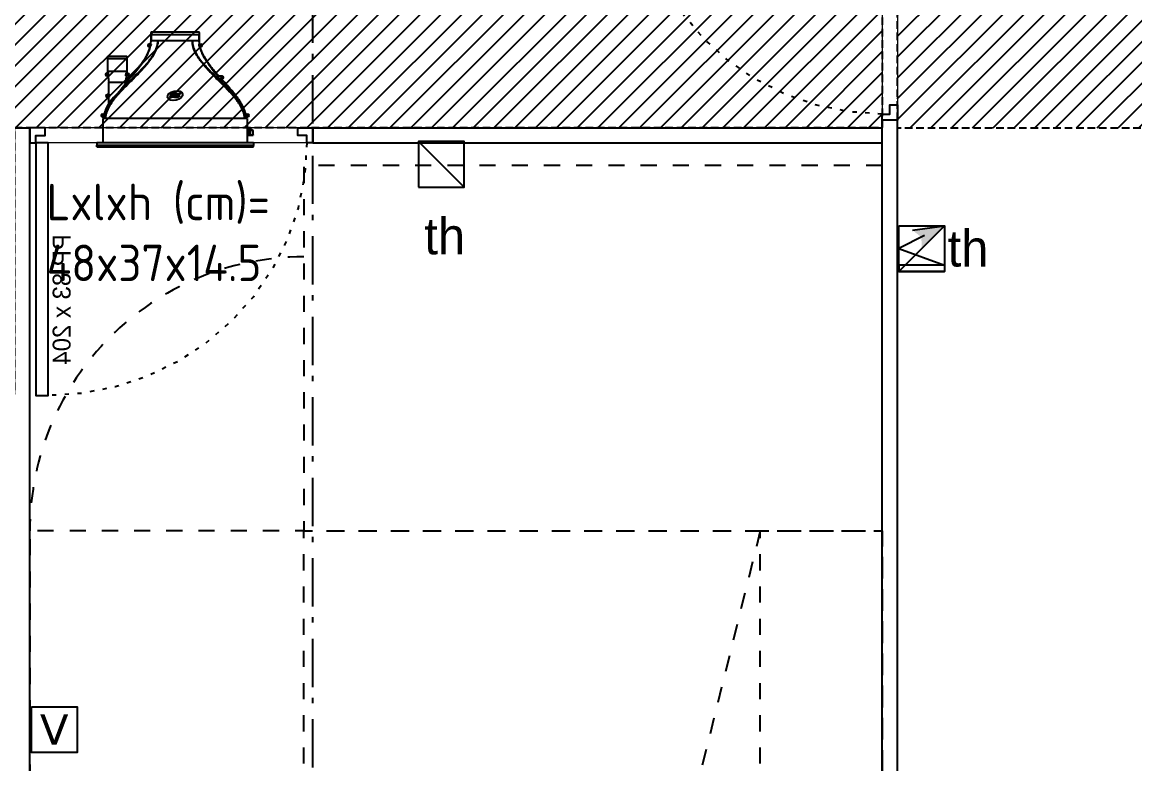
# Model space of a CAD drawing. Extents: x -2932 to 12371, y 2178 to 6224.
# Drawn here: x 5525.5 to 5891, y 3762.9 to 4006.6 of the extents above; entities that cross this region are included whole.
import ezdxf

# ---------------------------------------------------------------- set-up
doc = ezdxf.new("R2010")
doc.units = 0
for name, pattern in [('Style de ligne -13', [0.147638, 0.098425, -0.049213]), ('Style de ligne -18', [0.164042, 0.054681, -0.109361]), ('Style de ligne -6', [1.04164, 0.625, -0.20828, 0.06943, -0.13893]), ('VW-01', [0.41656, 0.20828, -0.20828])]:
    doc.linetypes.add(name, pattern=pattern)
for name, color, linetype in [('B amÈnagement intÈrieur_Hatch', 252, 'Continuous'), ('B aménagement intérieur', 252, 'Continuous'), ('B Général', 252, 'Continuous'), ('C ANNOTATIONS-prestations', 252, 'Continuous'), ('D SURFACES-shab', 252, 'Continuous'), ('prlm-CHAUFF', 30, 'Continuous'), ('prlm-ELEC-CFA', 181, 'Continuous')]:
    doc.layers.add(name, color=color, linetype=linetype)
doc.styles.add('Eurostile', font='')
doc.styles.add('prlm-elec-cfa', font='comic.ttf', dxfattribs={"height": 12})
doc.styles.get("Standard").update_dxf_attribs({"font": 'isocp.shx', "height": 15})
doc.styles.get('Eurostile').set_extended_font_data('Eurostile')
pattern_1 = [(45, (0, 0.2205), (-3.5277778, 3.3072917), [])]

# ---------------------------------------------------------------- blocks, each defined once
blk = doc.blocks.new('A n1.PP 80')
at = {"layer": 'B Général', "flags": 128}
blk.add_lwpolyline([(-43, 2.5), (-43, 85.5), (-39, 85.5), (-39, 2.5)], close=True, dxfattribs=at)
at = {"layer": 'B Général', "linetype": 'Style de ligne -18', "ltscale": 25.4, "flags": 128}
blk.add_lwpolyline([(46, 2.5), (45.27, 13.33), (43.1, 23.98), (39.53, 34.26), (34.61, 44), (28.44, 53.03), (21.1, 61.19), (12.74, 68.35), (3.5, 74.38), (-6.47, 79.18), (-17, 82.67), (-27.91, 84.79), (-39, 85.5)], dxfattribs=at)
at = {"layer": 'B Général', "linetype": 'Continuous', "flags": 128}
for points in [[(-45, 2.5), (-43, 2.5), (-43, 0), (-40, 0), (-40, -2.5), (-45, -2.5)], [(48, 2.5), (46, 2.5), (46, 0), (43, 0), (43, -2.5), (48, -2.5), (48, -2.5), (48, -2.5), (48, 1.79), (48, 1.79)]]:
    blk.add_lwpolyline(points, close=True, dxfattribs=at)
at = {"layer": 'C ANNOTATIONS-prestations', "insert": (-37.5, 32.5), "char_height": 5.8825, "attachment_point": 1, "rotation": 90, "line_spacing_factor": 0.894142, "style": 'Eurostile'}
blk.add_mtext('PP 83 x 204', dxfattribs=at)
blk = doc.blocks.new('A n1.Groupe-2-1')
at = {"layer": 'B Général', "linetype": 'VW-01', "ltscale": 25.4}
blk.add_line((70, -99.99), (-70, -65.35), dxfattribs=at)
at = {"layer": 'B Général', "linetype": 'VW-01', "ltscale": 25.4, "flags": 128}
for points in [[(-70, 50), (70, 50), (70, -140), (-70, -140)], [(-70, -99.99), (70, -99.99), (70, -140), (-70, -140)]]:
    blk.add_lwpolyline(points, close=True, dxfattribs=at)
blk = doc.blocks.new('A n1.Lit 140.190_PMR 1')
at = {"layer": 'B Général', "linetype": 'VW-01', "ltscale": 25.4, "flags": 128}
for points in [[(-70, 50), (70, 50), (70, 140), (-70, 140)], [(-70, -140), (-70, 50), (-190, 50), (-190, -140)], [(190, -140), (190, 50), (70, 50), (70, -140)]]:
    blk.add_lwpolyline(points, close=True, dxfattribs=at)
at = {"layer": 'B Général', "linetype": 'VW-01', "ltscale": 25.4}
for centre, start, end in [((-70, 50), 90, 180), ((70, 50), 0, 90)]:
    blk.add_arc(centre, 90, start, end, dxfattribs=at)
at = {"layer": 'B Général'}
blk.add_blockref('A n1.Groupe-2-1', (0, 0), dxfattribs=at)
blk = doc.blocks.new('A n1.Groupe-7-1')
at = {"layer": 'B amÈnagement intÈrieur_Hatch', "linetype": 'Continuous'}
h = blk.add_hatch(dxfattribs=at)
h.set_pattern_fill('F_P__SOFFITE', color=256, style=0, pattern_type=2)
h.set_pattern_definition(pattern_1)
h.paths.add_polyline_path([(5687.94, 4069.39), (5687.95, 4069.39), (5687.95, 4134.39), (5807.96, 4134.39), (5807.96, 3971.89), (5522.96, 3971.89), (5522.96, 3884.39), (5060.7, 3884.39), (5060.7, 3984.39), (5422.09, 3984.39), (5422.09, 4134.39), (5652.94, 4134.39), (5652.94, 4067.39), (5687.94, 4067.39)])
h = blk.add_hatch(dxfattribs=at)
h.set_pattern_fill('F_P__SOFFITE', color=256, style=0, pattern_type=2)
h.set_pattern_definition(pattern_1)
h.paths.add_polyline_path([(5812.97, 4134.4), (5812.95, 3971.89), (6191.88, 3971.83), (6191.89, 4041.63), (6131.89, 4041.63), (6131.89, 4134.39)])
at = {"layer": 'B aménagement intérieur', "linetype": 'Style de ligne -13', "ltscale": 25.4, "flags": 128}
for points in [[(5687.94, 4069.39), (5687.95, 4069.39), (5687.95, 4134.39), (5807.96, 4134.39), (5807.96, 3971.89), (5522.96, 3971.89), (5522.96, 3884.39), (5060.7, 3884.39), (5060.7, 3984.39), (5422.09, 3984.39), (5422.09, 4134.39), (5652.94, 4134.39), (5652.94, 4067.39), (5687.94, 4067.39)], [(5812.97, 4134.4), (5812.95, 3971.89), (6191.88, 3971.83), (6191.89, 4041.63), (6131.89, 4041.63), (6131.89, 4134.39)]]:
    blk.add_lwpolyline(points, close=True, dxfattribs=at)
at = {"layer": 'B Général', "linetype": 'Continuous'}
for p, q in [((5807.96, 3549.39), (5807.96, 3974.39)), ((5812.96, 3974.39), (5807.96, 3974.39)), ((5807.96, 3971.89), (5807.96, 3974.39)), ((5812.96, 3549.39), (5812.96, 3974.39)), ((5812.96, 3549.39), (5812.96, 3974.39)), ((5522.96, 3971.89), (5527.96, 3971.89)), ((5522.96, 3971.89), (5527.96, 3971.89)), ((5527.96, 3966.89), (5527.96, 3971.89)), ((5620.96, 3971.89), (5807.96, 3971.89)), ((5620.96, 3971.89), (5807.96, 3971.89)), ((5620.96, 3966.89), (5620.96, 3971.89)), ((5527.96, 3549.39), (5527.96, 3966.89)), ((5527.96, 3549.39), (5527.96, 3966.89)), ((5620.96, 3966.89), (5807.96, 3966.89)), ((5620.96, 3966.89), (5807.96, 3966.89)), ((5807.96, 3549.39), (5807.96, 3966.89))]:
    blk.add_line(p, q, dxfattribs=at)
at = {"layer": 'D SURFACES-shab', "lineweight": 18, "flags": 128}
for points in [[(5807.96, 3971.89), (5522.96, 3971.89), (5522.96, 3884.39), (5059.73, 3884.39), (5059.73, 3984.39), (5422.09, 3984.39), (5422.09, 4134.39), (5652.97, 4134.39), (5652.97, 4067.4), (5687.97, 4067.39), (5687.97, 4134.39), (5807.96, 4134.39)], [(5812.96, 4128.43), (5812.96, 3551.64), (6191.89, 3551.64), (6191.89, 4041.51), (6131.89, 4041.75), (6131.89, 4128.67)], [(5527.96, 3551.39), (5807.96, 3551.39), (5807.96, 3966.89), (5527.96, 3966.89)]]:
    blk.add_lwpolyline(points, close=True, dxfattribs=at)
at = {"layer": 'B Général', "xscale": -1}
for p, rotation in [((5810.46, 4022.39), 90), ((5572.96, 3969.39), 180)]:
    blk.add_blockref('A n1.PP 80', p, dxfattribs=dict(at, rotation=rotation))
at = {"layer": 'B Général', "rotation": 90}
blk.add_blockref('A n1.Lit 140.190_PMR 1', (5667.96, 3769.46), dxfattribs=at)
blk = doc.blocks.new('xi.twintop')
at = {"layer": 'prlm-CHAUFF', "ltscale": 50}
for p, q in [((-8, 35.6), (8, 35.6)), ((-7.9, 36.5), (7.9, 36.5)), ((-7.9, 35.6), (-7.9, 33.5)), ((-7.9, 33.5), (-7.9, 35.6)), ((-5.67, 33.5), (-7.9, 33.5)), ((5.67, 33.5), (-5.67, 33.5)), ((7.9, 33.5), (5.67, 33.5)), ((7.9, 35.6), (7.9, 33.5)), ((7.9, 33.5), (7.9, 35.6)), ((-8.61, 31.95), (-8.61, 32.05)), ((-8.61, 32.05), (-8.51, 32.05)), ((-8.51, 31.95), (-8.61, 31.95)), ((-8.51, 32.16), (-8.41, 32.16)), ((-8.51, 32.05), (-8.51, 32.16)), ((-8.51, 31.84), (-8.51, 31.95)), ((-8.41, 31.84), (-8.51, 31.84)), ((-7.9, 32.5), (-8.46, 32.5)), ((-8.46, 31.5), (-8.16, 31.5)), ((-8.41, 32.16), (-8.41, 32.05)), ((-8.41, 32.05), (-8.3, 32.05)), ((-8.3, 31.95), (-8.41, 31.95)), ((-8.41, 31.95), (-8.41, 31.84)), ((-8.3, 32.05), (-8.3, 31.95)), ((-8.16, 31.5), (-7.95, 32.18)), ((-7.9, 32.5), (-7.95, 32.18)), ((7.95, 32.18), (7.9, 32.5)), ((7.9, 32.5), (8.46, 32.5)), ((8.16, 31.5), (7.95, 32.18)), ((8.46, 31.5), (8.16, 31.5)), ((8.3, 31.95), (8.3, 32.05)), ((8.3, 32.05), (8.41, 32.05)), ((8.41, 31.95), (8.3, 31.95)), ((8.41, 32.16), (8.51, 32.16)), ((8.41, 32.05), (8.41, 32.16)), ((8.41, 31.84), (8.41, 31.95)), ((8.51, 31.84), (8.41, 31.84)), ((8.51, 32.16), (8.51, 32.05)), ((8.51, 32.05), (8.61, 32.05)), ((8.61, 31.95), (8.51, 31.95)), ((8.51, 31.95), (8.51, 31.84)), ((8.61, 32.05), (8.61, 31.95)), ((-15.75, 27.6), (-22.25, 27.6)), ((-22.15, 28.5), (-15.85, 28.5)), ((-22.15, 27.6), (-22.15, 23.5)), ((-22.15, 27.6), (-22.15, 23.5)), ((-15.85, 27.6), (-15.85, 23.5)), ((-15.85, 27.6), (-15.85, 23.5)), ((-9.41, 28.48), (-9.41, 28.48)), ((9.12, 29.02), (9.09, 29.02)), ((9.41, 28.48), (9.38, 28.48)), ((-22.56, 22.55), (-22.45, 22.55)), ((-22.56, 22.45), (-22.56, 22.55)), ((-22.45, 22.45), (-22.56, 22.45)), ((-22.45, 22.66), (-22.35, 22.66)), ((-22.45, 22.55), (-22.45, 22.66)), ((-22.45, 22.34), (-22.45, 22.45)), ((-22.35, 22.34), (-22.45, 22.34)), ((-22.4, 23), (-21.97, 23)), ((-21.85, 22), (-22.4, 22)), ((-22.35, 22.66), (-22.35, 22.55)), ((-22.35, 22.55), (-22.24, 22.55)), ((-22.24, 22.45), (-22.35, 22.45)), ((-22.35, 22.45), (-22.35, 22.34)), ((-22.24, 22.55), (-22.24, 22.45)), ((-15.85, 23.5), (-22.15, 23.5)), ((-21.97, 23), (-21.85, 22.06)), ((-21.85, 22.06), (-21.85, 22)), ((-16.2, 19.84), (-14.13, 22)), ((-14.13, 22), (-16.2, 19.84)), ((-16.15, 22.06), (-16.03, 23)), ((-16.15, 22), (-16.15, 22.06)), ((-15.6, 22), (-16.15, 22)), ((-16.03, 23), (-15.6, 23)), ((-15.76, 22.45), (-15.76, 22.55)), ((-15.76, 22.55), (-15.65, 22.55)), ((-15.65, 22.45), (-15.76, 22.45)), ((-15.65, 22.66), (-15.55, 22.66)), ((-15.65, 22.55), (-15.65, 22.66)), ((-15.65, 22.34), (-15.65, 22.45)), ((-15.55, 22.34), (-15.65, 22.34)), ((-15.55, 22.66), (-15.55, 22.55)), ((-15.55, 22.55), (-15.44, 22.55)), ((-15.55, 22.45), (-15.55, 22.34)), ((-15.44, 22.45), (-15.55, 22.45)), ((-15.44, 22.55), (-15.44, 22.45)), ((14.83, 21), (13.83, 22)), ((13.83, 22), (15.44, 22)), ((-21.8, 20), (-16.2, 20)), ((-21.8, 16), (-21.8, 20)), ((-21.8, 16), (-21.8, 20)), ((-16.2, 19.84), (-16.2, 20)), ((-16.2, 19.84), (-16.2, 20)), ((15.44, 21), (14.83, 21)), ((15.28, 21.45), (15.28, 21.55)), ((15.28, 21.55), (15.39, 21.55)), ((15.39, 21.45), (15.28, 21.45)), ((15.39, 21.66), (15.49, 21.66)), ((15.39, 21.55), (15.39, 21.66)), ((15.39, 21.34), (15.39, 21.45)), ((15.49, 21.34), (15.39, 21.34)), ((15.49, 21.66), (15.49, 21.55)), ((15.49, 21.55), (15.6, 21.55)), ((15.49, 21.45), (15.49, 21.34)), ((15.6, 21.45), (15.49, 21.45)), ((15.6, 21.55), (15.6, 21.45)), ((-22.36, 15.45), (-22.36, 15.55)), ((-22.36, 15.55), (-22.25, 15.55)), ((-22.25, 15.45), (-22.36, 15.45)), ((-22.25, 15.66), (-22.15, 15.66)), ((-22.25, 15.55), (-22.25, 15.66)), ((-22.25, 15.34), (-22.25, 15.45)), ((-22.15, 15.34), (-22.25, 15.34)), ((-22.2, 16), (-21.65, 16)), ((-21.65, 15), (-22.2, 15)), ((-22.15, 15.66), (-22.15, 15.55)), ((-22.15, 15.55), (-22.04, 15.55)), ((-22.15, 15.45), (-22.15, 15.34)), ((-22.04, 15.45), (-22.15, 15.45)), ((-22.04, 15.55), (-22.04, 15.45)), ((-21.8, 12.88), (-21.8, 15)), ((-21.8, 12.88), (-21.8, 15)), ((-21.65, 16), (-21.65, 15)), ((-23.96, 8.95), (-23.96, 9.05)), ((-23.96, 9.05), (-23.85, 9.05)), ((-23.85, 8.95), (-23.96, 8.95)), ((-23.85, 9.16), (-23.75, 9.16)), ((-23.85, 9.05), (-23.85, 9.16)), ((-23.85, 8.84), (-23.85, 8.95)), ((-23.75, 8.84), (-23.85, 8.84)), ((-23.8, 9.5), (-23.19, 9.5)), ((-23.36, 8.5), (-23.8, 8.5)), ((-23.75, 9.16), (-23.75, 9.05)), ((-23.75, 9.05), (-23.64, 9.05)), ((-23.75, 8.95), (-23.75, 8.84)), ((-23.64, 8.95), (-23.75, 8.95)), ((23.7, 8), (-23.7, 8)), ((-23.7, 8), (-23.7, 0)), ((-23.64, 9.05), (-23.64, 8.95)), ((-23.36, 8.42), (-23.36, 8.5)), ((23.19, 9.5), (23.8, 9.5)), ((23.36, 8.42), (23.36, 8.5)), ((23.8, 8.5), (23.36, 8.5)), ((23.64, 8.95), (23.64, 9.05)), ((23.64, 9.05), (23.75, 9.05)), ((23.75, 8.95), (23.64, 8.95)), ((23.7, 8), (23.7, 0)), ((23.75, 9.16), (23.85, 9.16)), ((23.75, 9.05), (23.75, 9.16)), ((23.75, 8.84), (23.75, 8.95)), ((23.85, 8.84), (23.75, 8.84)), ((23.85, 9.16), (23.85, 9.05)), ((23.85, 9.05), (23.96, 9.05)), ((23.85, 8.95), (23.85, 8.84)), ((23.96, 8.95), (23.85, 8.95)), ((23.96, 9.05), (23.96, 8.95)), ((24.18, 4.47), (23.7, 4.81)), ((24.06, 4.42), (23.7, 4.66)), ((24.06, 2.6), (24.06, 4.42)), ((24.64, 4.04), (24.06, 4.42)), ((24.2, 4.46), (24.18, 4.47)), ((24.54, 4.24), (24.2, 4.46)), ((24.35, 4.85), (24.33, 4.89)), ((24.35, 4.36), (24.35, 4.85)), ((24.35, 4.85), (24.36, 4.85)), ((24.41, 4.79), (24.43, 4.83)), ((24.41, 4.79), (24.41, 4.32)), ((25.01, 4.43), (24.41, 4.79)), ((24.43, 4.83), (25.04, 4.47)), ((24.64, 4.04), (24.72, 4.01)), ((24.64, 2.6), (24.64, 4.04)), ((24.72, 4.01), (24.72, 2.65)), ((25.04, 4.47), (25.01, 4.43)), ((25.01, 4.25), (25.01, 4.43)), ((25.02, 4.42), (25.01, 4.43)), ((25.06, 4.46), (25.02, 4.42)), ((25.02, 4.42), (25.02, 4.25)), ((25.28, 4.25), (25.02, 4.42)), ((25.04, 4.47), (25.06, 4.46)), ((25.06, 4.46), (25.39, 4.24)), ((25.71, 2.65), (25.71, 4.01)), ((-25.75, 0), (-25.75, -0.73)), ((25.75, 0), (-25.75, 0)), ((23.7, 2.6), (24.06, 2.6)), ((23.7, 2.57), (23.73, 2.6)), ((23.79, 2.6), (23.88, 2.51)), ((23.88, 2.51), (23.97, 2.6)), ((24.04, 2.6), (24.13, 2.51)), ((24.64, 2.6), (24.06, 2.6)), ((24.13, 2.51), (24.22, 2.6)), ((24.18, 2.56), (24.24, 2.51)), ((24.24, 2.51), (24.3, 2.58)), ((24.28, 2.6), (24.37, 2.51)), ((24.37, 2.51), (24.46, 2.6)), ((24.42, 2.57), (24.48, 2.51)), ((24.48, 2.51), (24.56, 2.58)), ((24.54, 2.6), (24.63, 2.51)), ((24.63, 2.51), (24.72, 2.6)), ((24.72, 2.65), (24.64, 2.6)), ((24.64, 2.6), (24.64, 2.6)), ((25.66, 2.6), (24.64, 2.6)), ((24.7, 2.58), (24.77, 2.51)), ((24.72, 2.65), (25.71, 2.65)), ((24.73, 2.6), (24.82, 2.51)), ((24.77, 2.51), (24.79, 2.53)), ((24.82, 2.51), (24.91, 2.6)), ((24.9, 2.59), (24.98, 2.51)), ((24.98, 2.51), (25.07, 2.6)), ((25.02, 2.54), (25.05, 2.51)), ((25.05, 2.51), (25.09, 2.55)), ((25.06, 2.58), (25.13, 2.51)), ((25.13, 2.51), (25.22, 2.6)), ((25.19, 2.57), (25.25, 2.51)), ((25.25, 2.51), (25.34, 2.6)), ((25.27, 2.53), (25.29, 2.51)), ((25.29, 2.51), (25.32, 2.54)), ((25.31, 2.56), (25.36, 2.51)), ((25.36, 2.51), (25.45, 2.6)), ((25.4, 2.55), (25.44, 2.51)), ((25.44, 2.51), (25.53, 2.6)), ((25.48, 2.54), (25.51, 2.51)), ((25.51, 2.51), (25.6, 2.6)), ((25.53, 2.53), (25.55, 2.51)), ((25.55, 2.51), (25.64, 2.6)), ((25.71, 2.65), (25.66, 2.6)), ((25.66, 2.6), (25.66, 2.6)), ((25.75, 0), (25.75, -0.73)), ((-25.75, -0.81), (-25.75, -0.73)), ((-25.75, -0.73), (25.75, -0.73)), ((-25.75, -1.3), (-25.75, -0.81)), ((25.75, -0.81), (-25.75, -0.81)), ((-25.75, -1.3), (25.75, -1.3)), ((23.75, -0.99), (-23.75, -0.99)), ((-23.75, -1.06), (-23.75, -0.99)), ((-23.55, -0.99), (-23.75, -1.06)), ((-23.75, -1.06), (23.75, -1.06)), ((23.75, -1.11), (-23.75, -1.11)), ((-23.75, -1.16), (-23.75, -1.11)), ((-23.59, -1.11), (-23.75, -1.16)), ((-23.75, -1.16), (23.75, -1.16)), ((23.75, -1.2), (-23.75, -1.2)), ((-23.75, -1.23), (-23.75, -1.2)), ((-23.64, -1.2), (-23.75, -1.23)), ((-23.75, -1.23), (23.75, -1.23)), ((23.75, -1.26), (-23.75, -1.26)), ((-23.75, -1.28), (-23.75, -1.26)), ((-23.68, -1.26), (-23.75, -1.28)), ((-23.75, -1.28), (23.75, -1.28)), ((23.75, -1.29), (-23.75, -1.29)), ((-23.75, -1.3), (-23.75, -1.29)), ((-23.73, -1.29), (-23.75, -1.3)), ((-23.75, -1.3), (23.75, -1.3)), ((23.75, -1.06), (23.55, -0.99)), ((23.75, -1.16), (23.59, -1.11)), ((23.75, -1.23), (23.64, -1.2)), ((23.75, -1.28), (23.68, -1.26)), ((23.75, -1.3), (23.73, -1.29)), ((23.75, -0.99), (23.75, -1.06)), ((23.75, -1.11), (23.75, -1.16)), ((23.75, -1.2), (23.75, -1.23)), ((23.75, -1.26), (23.75, -1.28)), ((23.75, -1.29), (23.75, -1.3)), ((25.75, -0.73), (25.75, -0.81)), ((25.75, -1.3), (25.75, -0.81))]:
    blk.add_line(p, q, dxfattribs=at)
for centre, radius in [((-8.46, 32), 0.3), ((-8.46, 32), 0.25), ((8.46, 32), 0.3), ((8.46, 32), 0.25), ((-22.4, 22.5), 0.3), ((-22.4, 22.5), 0.25), ((-15.6, 22.5), 0.3), ((-15.6, 22.5), 0.25), ((15.44, 21.5), 0.3), ((15.44, 21.5), 0.25), ((-22.2, 15.5), 0.3), ((-22.2, 15.5), 0.25), ((-23.8, 9), 0.3), ((-23.8, 9), 0.25), ((23.8, 9), 0.3), ((23.8, 9), 0.25)]:
    blk.add_circle(centre, radius, dxfattribs=at)
for centre, radius, start, end in [((-6.01, 35.83), 2, 160.5755, 186.7441), ((-6.01, 35.83), 2, 160.5755, 186.7441), ((-15.67, 33.51), 7.77, 352.5456, 359.9423), ((-15.72, 33.51), 7.82, 352.5763, 359.9264), ((-15.07, 33.49), 7.17, 353.9053, 0.1157), ((15.11, 33.49), 7.25, 179.9215, 187.8382), ((6.01, 35.83), 2, 353.2559, 19.4245), ((6.01, 35.83), 2, 353.2559, 19.4245), ((15.67, 33.51), 7.77, 180.0577, 187.4544), ((15.72, 33.51), 7.82, 180.0736, 187.4237), ((-19.51, 34.47), 11.74, 332.3321, 345.441), ((-19.16, 34.32), 11.35, 332.1374, 345.6929), ((-8.46, 32), 0.5, 90, 270), ((-15.07, 33.49), 7.17, 352.0923, 353.5448), ((21.1, 34.98), 13.43, 192.9954, 216.0824), ((19.16, 34.32), 11.35, 194.4106, 207.8626), ((8.46, 32), 0.5, 270, 90), ((-20.26, 27.83), 2, 160.5755, 186.7441), ((-20.26, 27.83), 2, 160.5755, 186.7441), ((-17.74, 27.83), 2, 353.2559, 19.4245), ((-17.74, 27.83), 2, 353.2559, 19.4245), ((-43.13, 48.06), 39, 319.3887, 329.86), ((-43.13, 48.06), 39, 319.3887, 329.8601), ((-26.92, 38.17), 20.01, 331.0483, 332.7983), ((-26.92, 38.17), 20.01, 331.0482, 332.7982), ((26.92, 38.17), 20.01, 207.2018, 208.9518), ((43.13, 48.06), 39, 210.1399, 220.6113), ((43.13, 48.06), 39, 212.5506, 220.6113), ((-22.4, 22.5), 0.5, 90, 270), ((-15.6, 22.5), 0.5, 270, 90), ((-22.51, 30.1), 11.66, 315.9701, 320.4245), ((-22.76, 30.33), 11.99, 316.0326, 320.3619), ((22.51, 30.1), 11.66, 219.5755, 224.0299), ((22.76, 30.33), 11.99, 219.6381, 223.9674), ((15.44, 21.5), 0.5, 270, 90), ((-22.2, 15.5), 0.5, 90, 270), ((-2.48, -0.77), 23.65, 136.4099, 144.7501), ((-44.74, 40.05), 35.1, 315.7111, 319.5265), ((-23.8, 9), 0.5, 90, 270), ((-11.41, 6.64), 12.12, 163.7263, 166.3852), ((23.8, 9), 0.5, 270, 90), ((17.64, -7.23), 13.85, 61.9182, 64.0515), ((17.76, -6.88), 13.43, 62.115, 63.7632), ((18.29, -6.04), 12.5, 61.3177, 61.5903), ((24.75, 5.45), 0.703, 233.033, 242.9325), ((24.72, 5.11), 0.448, 214.6713, 225.4982), ((25.88, 4.92), 0.836, 234.1326, 239.2425), ((18.29, -6.04), 12.5, 53.7494, 55.0637)]:
    blk.add_arc(centre, radius, start, end, dxfattribs=at)
blk.add_ellipse((0, 15.55), major_axis=(2.49, 0.57), ratio=0.600775, dxfattribs=at)
for points, knots in [([(-5.67, 33.5), (-5.67, 33.33), (-5.68, 33.16), (-5.7, 32.82), (-5.72, 32.65), (-5.8, 32.15), (-5.87, 31.82), (-6.05, 31.16), (-6.16, 30.84), (-6.41, 30.21), (-6.55, 29.9), (-7, 29), (-7.34, 28.43), (-8.08, 27.34), (-8.47, 26.81), (-9.69, 25.27), (-10.57, 24.3), (-12.38, 22.39), (-13.32, 21.46), (-15.19, 19.6), (-16.12, 18.67), (-17.95, 16.77), (-18.84, 15.8), (-20.08, 14.27), (-20.47, 13.75), (-21.03, 12.94), (-21.21, 12.66), (-21.55, 12.09), (-21.72, 11.8), (-22.17, 10.91), (-22.43, 10.31), (-22.7, 9.36), (-22.77, 9.03), (-22.86, 8.47), (-22.88, 8.24), (-22.89, 8)], [0, 0, 0, 0, 0.015625, 0.015625, 0.03125, 0.03125, 0.0625, 0.0625, 0.09375, 0.09375, 0.125, 0.125, 0.1875, 0.1875, 0.25, 0.25, 0.375, 0.375, 0.5, 0.5, 0.625, 0.625, 0.75, 0.75, 0.8125, 0.8125, 0.84375, 0.84375, 0.875, 0.875, 0.9375, 0.9375, 0.96875, 0.96875, 0.9907189, 0.9907189, 0.9907189, 0.9907189]), ([(-18.04, 17.26), (-16.85, 18.51), (-15.59, 19.7), (-13.1, 22.1), (-11.85, 23.3), (-10.07, 25.17), (-9.49, 25.81), (-8.39, 27.13), (-7.87, 27.82), (-7.16, 28.91), (-6.93, 29.29), (-6.52, 30.07), (-6.33, 30.48), (-6.02, 31.31), (-5.89, 31.74), (-5.76, 32.39), (-5.73, 32.61), (-5.69, 32.95), (-5.69, 33.06), (-5.67, 33.28), (-5.67, 33.39), (-5.67, 33.5)], [0, 0, 0, 0, 0.25, 0.25, 0.5, 0.5, 0.625, 0.625, 0.75, 0.75, 0.8125, 0.8125, 0.875, 0.875, 0.9375, 0.9375, 0.96875, 0.96875, 0.984375, 0.984375, 1, 1, 1, 1]), ([(5.67, 33.5), (5.67, 33.33), (5.68, 33.16), (5.71, 32.81), (5.73, 32.64), (5.81, 32.14), (5.88, 31.8), (6.08, 31.14), (6.2, 30.82), (6.47, 30.19), (6.62, 29.88), (7.1, 28.98), (7.46, 28.42), (8.23, 27.34), (8.65, 26.82), (9.93, 25.3), (10.84, 24.34), (12.72, 22.46), (13.69, 21.54), (15.61, 19.69), (16.57, 18.77), (18.43, 16.87), (19.34, 15.9), (20.59, 14.36), (20.99, 13.83), (21.55, 13), (21.73, 12.72), (22.07, 12.15), (22.24, 11.85), (22.69, 10.95), (22.94, 10.33), (23.21, 9.37), (23.28, 9.05), (23.36, 8.48), (23.38, 8.24), (23.39, 8)], [0, 0, 0, 0, 0.015625, 0.015625, 0.03125, 0.03125, 0.0625, 0.0625, 0.09375, 0.09375, 0.125, 0.125, 0.1875, 0.1875, 0.25, 0.25, 0.375, 0.375, 0.5, 0.5, 0.625, 0.625, 0.75, 0.75, 0.8125, 0.8125, 0.84375, 0.84375, 0.875, 0.875, 0.9375, 0.9375, 0.96875, 0.96875, 0.9908046, 0.9908046, 0.9908046, 0.9908046]), ([(22.89, 8), (22.88, 8.24), (22.86, 8.47), (22.77, 9.03), (22.7, 9.36), (22.43, 10.31), (22.17, 10.91), (21.72, 11.8), (21.55, 12.09), (21.21, 12.66), (21.03, 12.94), (20.47, 13.75), (20.08, 14.27), (18.84, 15.8), (17.95, 16.77), (16.12, 18.67), (15.18, 19.6), (13.32, 21.46), (12.38, 22.39), (10.57, 24.3), (9.69, 25.27), (8.47, 26.81), (8.08, 27.34), (7.34, 28.43), (7, 29), (6.55, 29.9), (6.41, 30.21), (6.16, 30.84), (6.05, 31.16), (5.87, 31.82), (5.79, 32.15), (5.72, 32.65), (5.7, 32.82), (5.68, 33.16), (5.67, 33.33), (5.67, 33.5)], [0.0092808, 0.0092808, 0.0092808, 0.0092808, 0.03125, 0.03125, 0.0625, 0.0625, 0.125, 0.125, 0.15625, 0.15625, 0.1875, 0.1875, 0.25, 0.25, 0.375, 0.375, 0.5, 0.5, 0.625, 0.625, 0.75, 0.75, 0.8125, 0.8125, 0.875, 0.875, 0.90625, 0.90625, 0.9375, 0.9375, 0.96875, 0.96875, 0.984375, 0.984375, 1, 1, 1, 1]), ([(-8.9, 29.46), (-9.06, 29.12), (-9.43, 28.41), (-10.08, 27.35), (-10.83, 26.27), (-11.65, 25.18), (-12.54, 24.1), (-13.65, 22.81), (-14.86, 21.46), (-15.81, 20.43), (-16.2, 20)], [0.1568082, 0.1568082, 0.1568082, 0.1568082, 0.2305418, 0.3149874, 0.4025619, 0.4929385, 0.5856877, 0.6803551, 0.8317746, 0.9509578, 0.9509578, 0.9509578, 0.9509578]), ([(14.38, 22), (14.06, 22.36), (13.37, 23.14), (12.33, 24.35), (11.38, 25.54), (10.58, 26.62), (9.93, 27.59), (9.37, 28.52), (9.05, 29.15), (8.91, 29.44)], [0.5730592, 0.5730592, 0.5730592, 0.5730592, 0.626259, 0.6884084, 0.7489718, 0.7930827, 0.8358988, 0.8773199, 0.9123747, 0.9123747, 0.9123747, 0.9123747]), ([(-18.04, 17.26), (-17.81, 17.52), (-17.58, 17.79), (-17.17, 18.3), (-16.98, 18.55), (-16.64, 19.03), (-16.49, 19.25), (-16.32, 19.53), (-16.28, 19.62), (-16.22, 19.76), (-16.2, 19.81), (-16.2, 19.84)], [0, 0, 0, 0, 0.25, 0.25, 0.5, 0.5, 0.75, 0.75, 0.875, 0.875, 1, 1, 1, 1]), ([(23.19, 9.5), (23.12, 9.79), (23.04, 10.07), (22.86, 10.64), (22.75, 10.92), (22.41, 11.74), (22.14, 12.27), (21.56, 13.3), (21.24, 13.8), (20.57, 14.77), (20.21, 15.25), (19.11, 16.65), (18.33, 17.54), (16.73, 19.29), (15.91, 20.15), (15.09, 21)], [0, 0, 0, 0, 0.0625, 0.0625, 0.125, 0.125, 0.25, 0.25, 0.375, 0.375, 0.5, 0.5, 0.75, 0.75, 1, 1, 1, 1]), ([(21.4, 13.55), (21.3, 13.71), (20.98, 14.2), (20.41, 15.02), (19.67, 15.99), (18.88, 16.96), (17.95, 18.04), (16.9, 19.22), (15.98, 20.24), (15.44, 20.84), (15.29, 21)], [0.1694223, 0.1694223, 0.1694223, 0.1694223, 0.1906001, 0.2339285, 0.2787061, 0.3247019, 0.3716424, 0.4351709, 0.4991397, 0.523565, 0.523565, 0.523565, 0.523565]), ([(-23.39, 8), (-23.38, 8.28), (-23.35, 8.55), (-23.25, 9.19), (-23.16, 9.55), (-22.84, 10.61), (-22.54, 11.29), (-21.83, 12.6), (-21.42, 13.22), (-20.56, 14.41), (-20.09, 14.98), (-19.62, 15.54)], [0.0331631, 0.0331631, 0.0331631, 0.0331631, 0.125, 0.125, 0.25, 0.25, 0.5, 0.5, 0.75, 0.75, 1, 1, 1, 1]), ([(-1.94, 14.63), (-1.21, 15.35), (-0.84, 15.44), (-0.45, 15.4), (0.16, 15.33), (0.81, 14.93), (1.54, 15.51)], [0, 0, 0, 0, 0.389075, 0.389075, 0.389075, 1, 1, 1, 1]), ([(-1.63, 15.67), (-0.9, 16.39), (-0.53, 16.49), (-0.14, 16.44), (0.47, 16.38), (1.12, 15.98), (1.85, 16.55)], [0, 0, 0, 0, 0.389075, 0.389075, 0.389075, 1, 1, 1, 1]), ([(-23.19, 9.5), (-23.12, 9.8), (-23.04, 10.09), (-22.9, 10.53), (-22.84, 10.67), (-22.74, 10.96), (-22.68, 11.1), (-22.5, 11.53), (-22.37, 11.8), (-22.1, 12.35), (-21.95, 12.61), (-21.8, 12.88)], [0, 0, 0, 0, 0.25, 0.25, 0.375, 0.375, 0.5, 0.5, 0.75, 0.75, 1, 1, 1, 1]), ([(-21.8, 12.88), (-21.96, 12.6), (-22.11, 12.32), (-22.4, 11.74), (-22.54, 11.45), (-22.78, 10.85), (-22.89, 10.55), (-23.01, 10.17), (-23.03, 10.1), (-23.05, 10.03)], [0, 0, 0, 0, 0.25, 0.25, 0.5, 0.5, 0.75, 0.75, 0.8062429, 0.8062429, 0.8062429, 0.8062429]), ([(24.24, 4.96), (24.23, 4.96), (24.23, 4.96), (24.22, 4.97), (24.2, 4.97), (24.19, 4.97), (24.18, 4.98), (24.16, 4.98), (24.15, 4.98), (24.13, 4.99), (24.11, 4.99), (24.09, 4.99), (24.08, 4.99), (24.05, 4.99), (24.02, 4.99), (23.98, 4.99), (23.93, 4.98), (23.89, 4.98), (23.84, 4.97), (23.78, 4.96), (23.74, 4.95), (23.71, 4.95), (23.7, 4.94)], [0.1059402, 0.1059402, 0.1059402, 0.1059402, 0.1359504, 0.1694868, 0.202886, 0.2361704, 0.2693627, 0.3024859, 0.3355633, 0.3686184, 0.401675, 0.434757, 0.4678887, 0.5010941, 0.5629781, 0.6246926, 0.6863942, 0.7482374, 0.8103737, 0.8729511, 0.9361135, 0.9654522, 0.9654522, 0.9654522, 0.9654522]), ([(23.7, 4.91), (23.71, 4.91), (23.72, 4.91), (23.74, 4.92), (23.78, 4.92), (23.81, 4.93), (23.83, 4.93), (23.86, 4.94), (23.89, 4.94), (23.92, 4.95), (23.94, 4.95), (23.97, 4.95), (23.99, 4.96), (24.02, 4.96), (24.04, 4.96), (24.06, 4.96), (24.08, 4.96), (24.11, 4.96), (24.14, 4.96), (24.18, 4.96), (24.21, 4.95), (24.24, 4.95), (24.26, 4.94), (24.28, 4.93), (24.3, 4.92), (24.32, 4.91), (24.33, 4.9), (24.33, 4.89)], [0.053874, 0.053874, 0.053874, 0.053874, 0.0607104, 0.0907643, 0.1206402, 0.1503557, 0.1799287, 0.2093776, 0.238721, 0.2679778, 0.2971672, 0.3263086, 0.3554219, 0.3845269, 0.4136437, 0.4427926, 0.4719939, 0.5012681, 0.5562327, 0.6110034, 0.6657154, 0.7205017, 0.7754929, 0.8308166, 0.8865967, 0.9429527, 1, 1, 1, 1]), ([(24.35, 4.85), (24.35, 4.86), (24.35, 4.86), (24.34, 4.87), (24.33, 4.88), (24.32, 4.88), (24.31, 4.89), (24.3, 4.89), (24.29, 4.9), (24.28, 4.9), (24.26, 4.91), (24.25, 4.91), (24.23, 4.91), (24.22, 4.92), (24.2, 4.92), (24.18, 4.92), (24.17, 4.92), (24.15, 4.92), (24.12, 4.92), (24.09, 4.92), (24.05, 4.92), (24, 4.92), (23.95, 4.91), (23.9, 4.9), (23.85, 4.89), (23.79, 4.88), (23.74, 4.87), (23.71, 4.86), (23.7, 4.86)], [0, 0, 0, 0, 0.0300773, 0.0600539, 0.0899314, 0.1197114, 0.1493956, 0.1789856, 0.2084831, 0.2378898, 0.2672073, 0.2964374, 0.3255817, 0.3546421, 0.3836203, 0.4125181, 0.4413372, 0.4700795, 0.4987468, 0.5532579, 0.6080368, 0.6630958, 0.7184471, 0.7741027, 0.8300742, 0.8863734, 0.9430116, 0.9677174, 0.9677174, 0.9677174, 0.9677174]), ([(24.65, 4.2), (24.65, 4.2), (24.64, 4.2), (24.64, 4.2), (24.63, 4.2), (24.63, 4.2), (24.62, 4.2), (24.61, 4.21), (24.6, 4.21), (24.59, 4.21), (24.58, 4.22), (24.55, 4.23), (24.54, 4.24), (24.54, 4.24)], [0, 0, 0, 0, 0.061789, 0.122374, 0.182441, 0.242697, 0.303842, 0.366548, 0.43144, 0.49908, 0.668346, 0.832646, 1, 1, 1, 1]), ([(25.45, 4.21), (25.44, 4.21), (25.44, 4.22), (25.43, 4.22), (25.41, 4.23), (25.4, 4.23), (25.39, 4.24), (25.37, 4.24), (25.36, 4.25), (25.34, 4.25), (25.32, 4.25), (25.3, 4.26), (25.29, 4.26), (25.27, 4.26), (25.24, 4.26), (25.22, 4.26), (25.2, 4.26), (25.17, 4.26), (25.13, 4.26), (25.08, 4.26), (25.03, 4.26), (24.97, 4.25), (24.91, 4.24), (24.85, 4.24), (24.79, 4.23), (24.72, 4.21), (24.67, 4.21), (24.65, 4.2)], [0.0304712, 0.0304712, 0.0304712, 0.0304712, 0.0599457, 0.0897682, 0.1195016, 0.1491541, 0.1787343, 0.2082505, 0.2377114, 0.2671256, 0.2965018, 0.3258487, 0.355175, 0.3844897, 0.4138015, 0.4431194, 0.4724522, 0.5018089, 0.5568669, 0.611863, 0.6668562, 0.7219052, 0.7770682, 0.8324028, 0.8879658, 0.9438132, 1, 1, 1, 1]), ([(25.71, 4.01), (25.69, 4.04), (25.65, 4.06), (25.55, 4.09), (25.48, 4.1), (25.35, 4.1), (25.31, 4.1), (25.21, 4.09), (25.16, 4.09), (24.98, 4.06), (24.86, 4.04), (24.72, 4.01)], [0, 0, 0, 0, 0.25, 0.25, 0.5, 0.5, 0.625, 0.625, 0.75, 0.75, 1, 1, 1, 1])]:
    blk.add_open_spline(points, degree=3, knots=knots, dxfattribs=at)
for points in [[(-22.15, 23.5), (-22.15, 23.33), (-22.14, 23.17), (-22.13, 23)], [(-22.15, 23.5), (-22.15, 23.33), (-22.14, 23.17), (-22.13, 23)], [(-22.01, 22), (-21.91, 21.33), (-21.8, 20.67), (-21.8, 20)], [(-22.01, 22), (-21.91, 21.33), (-21.8, 20.67), (-21.8, 20)], [(-15.99, 22), (-16.09, 21.33), (-16.2, 20.67), (-16.2, 20)], [(-15.99, 22), (-16.09, 21.33), (-16.2, 20.67), (-16.2, 20)], [(-15.85, 23.5), (-15.85, 23.33), (-15.86, 23.17), (-15.87, 23)], [(-15.85, 23.5), (-15.85, 23.33), (-15.86, 23.17), (-15.87, 23)], [(-0.55, 15.04), (-0.94, 15.09), (-1.32, 14.99), (-1.94, 14.63)], [(-1.78, 15.16), (-1.06, 15.88), (-0.68, 15.97), (-0.29, 15.93)], [(-0.39, 15.58), (-0.78, 15.62), (-1.16, 15.52), (-1.78, 15.16)], [(-0.23, 16.09), (-0.63, 16.13), (-1.01, 16.03), (-1.63, 15.67)], [(1.54, 15.51), (0.72, 14.57), (0.07, 14.98), (-0.55, 15.04)], [(1.7, 16.04), (0.88, 15.1), (0.23, 15.51), (-0.39, 15.58)], [(-0.29, 15.93), (0.32, 15.87), (0.96, 15.47), (1.7, 16.04)], [(1.85, 16.55), (1.03, 15.62), (0.38, 16.02), (-0.23, 16.09)], [(-23.19, 9.5), (-23.26, 9.17), (-23.32, 8.84), (-23.36, 8.5)], [(23.36, 8.5), (23.32, 8.84), (23.26, 9.17), (23.19, 9.5)]]:
    blk.add_open_spline(points, degree=3, dxfattribs=at)
at = {"layer": 'prlm-CHAUFF', "ltscale": 50, "insert": (-42.19, -13.41), "char_height": 12, "width": 139.7925, "attachment_point": 1}
blk.add_mtext('Lxlxh (cm)= 48x37x14.5', dxfattribs=at)
blk = doc.blocks.new('xi.th-ch')
at = {"layer": 'prlm-CHAUFF', "color": 0, "linetype": 'ByBlock', "lineweight": -2, "flags": 128}
blk.add_lwpolyline([(-7.5, 7.5), (7.5, 7.5), (7.5, -7.5), (-7.5, -7.5)], close=True, dxfattribs=at)
at = {"layer": 'prlm-CHAUFF', "color": 0}
blk.add_lwpolyline([(-7.5, -7.5), (7.5, 7.5)], dxfattribs=at)
blk = doc.blocks.new('xi.TV')
at = {"layer": 'prlm-ELEC-CFA', "color": 0, "linetype": 'ByBlock', "lineweight": -2, "flags": 128}
blk.add_lwpolyline([(-7.5, 7.5), (7.5, 7.5), (7.5, -7.5), (-7.5, -7.5)], close=True, dxfattribs=at)
at = {"layer": 'prlm-ELEC-CFA', "color": 0, "linetype": 'ByBlock', "insert": (0, 0), "char_height": 10, "width": 11.36, "attachment_point": 5}
blk.add_mtext('{\\fVerdana|b0|i0|c0|p34;V}', dxfattribs=at)
blk = doc.blocks.new('xi.TH')
at = {"color": 0, "lineweight": 5}
blk.add_wipeout([(-7.5, -7.5), (7.5, -7.5), (7.5, 7.5), (-7.5, 7.5)], dxfattribs=at).dxf.layer = 'prlm-ELEC-CFA'
at = {"layer": 'prlm-ELEC-CFA', "lineweight": 5}
blk.add_hatch(color=0, dxfattribs=at).paths.add_polyline_path([(-3, 6), (-0.1, 3.7), (0, 0), (7.5, 7.5)])
at = {"layer": 'prlm-ELEC-CFA', "color": 0}
for points in [[(-3, 6), (7.5, 7.5), (0, 0)], [(0.95, 4.23), (-7.5, 0), (7.5, -5.5), (-7.5, -5.5), (-7.5, -7.5), (7.5, -7.5)]]:
    blk.add_lwpolyline(points, dxfattribs=at)

msp = doc.modelspace()

# ---------------------------------------------------------------- linework, layer by layer
at = {"layer": 'B Général', "linetype": 'Style de ligne -6', "ltscale": 25.4}
msp.add_line((5620.965, 3285.389), (5620.965, 5820.389), dxfattribs=at)

# ---------------------------------------------------------------- block references
at = {"layer": 'B aménagement intérieur'}
msp.add_blockref('A n1.Groupe-7-1', (0, 0), dxfattribs=at)
at = {"layer": 'prlm-CHAUFF'}
msp.add_blockref('xi.twintop', (5575.667, 3966.889), dxfattribs=at)
at = {"layer": 'prlm-CHAUFF', "xscale": -1, "rotation": 180}
msp.add_blockref('xi.th-ch', (5663.183, 3959.889), dxfattribs=at)
at = {"layer": 'prlm-ELEC-CFA'}
msp.add_blockref('xi.TV', (5535.965, 3774.121), dxfattribs=at)

# ---------------------------------------------------------------- next in the draw order: block references
msp.add_blockref('xi.TH', (5820.965, 3932.198), dxfattribs=at)

# ---------------------------------------------------------------- next in the draw order: texts
at = {"layer": 'prlm-CHAUFF', "lineweight": 20, "insert": (5664.259, 3936.218), "char_height": 12, "attachment_point": 5, "line_spacing_factor": 0.8, "style": 'prlm-elec-cfa', "bg_fill": 3, "box_fill_scale": 1.1, "bg_fill_color": 256, "bg_fill_transparency": 0}
msp.add_mtext('th', dxfattribs=at)

# ---------------------------------------------------------------- next in the draw order: texts
at = {"layer": 'prlm-ELEC-CFA', "lineweight": 20, "insert": (5836.173, 3932.198), "char_height": 12, "attachment_point": 5, "line_spacing_factor": 0.8, "style": 'prlm-elec-cfa', "bg_fill": 3, "box_fill_scale": 1.1, "bg_fill_color": 256, "bg_fill_transparency": 0}
msp.add_mtext('th', dxfattribs=at)

# ---------------------------------------------------------------- next in the draw order: texts
at = {"layer": 'prlm-CHAUFF', "lineweight": 20, "insert": (5836.173, 3932.198), "char_height": 12, "attachment_point": 5, "line_spacing_factor": 0.8, "style": 'prlm-elec-cfa', "bg_fill": 3, "box_fill_scale": 1.1, "bg_fill_color": 256, "bg_fill_transparency": 0}
msp.add_mtext('th', dxfattribs=at)

# ---------------------------------------------------------------- next in the draw order: block references
at = {"layer": 'prlm-CHAUFF'}
msp.add_blockref('xi.th-ch', (5820.965, 3932.198), dxfattribs=at)

doc.saveas('drawing.dxf')
